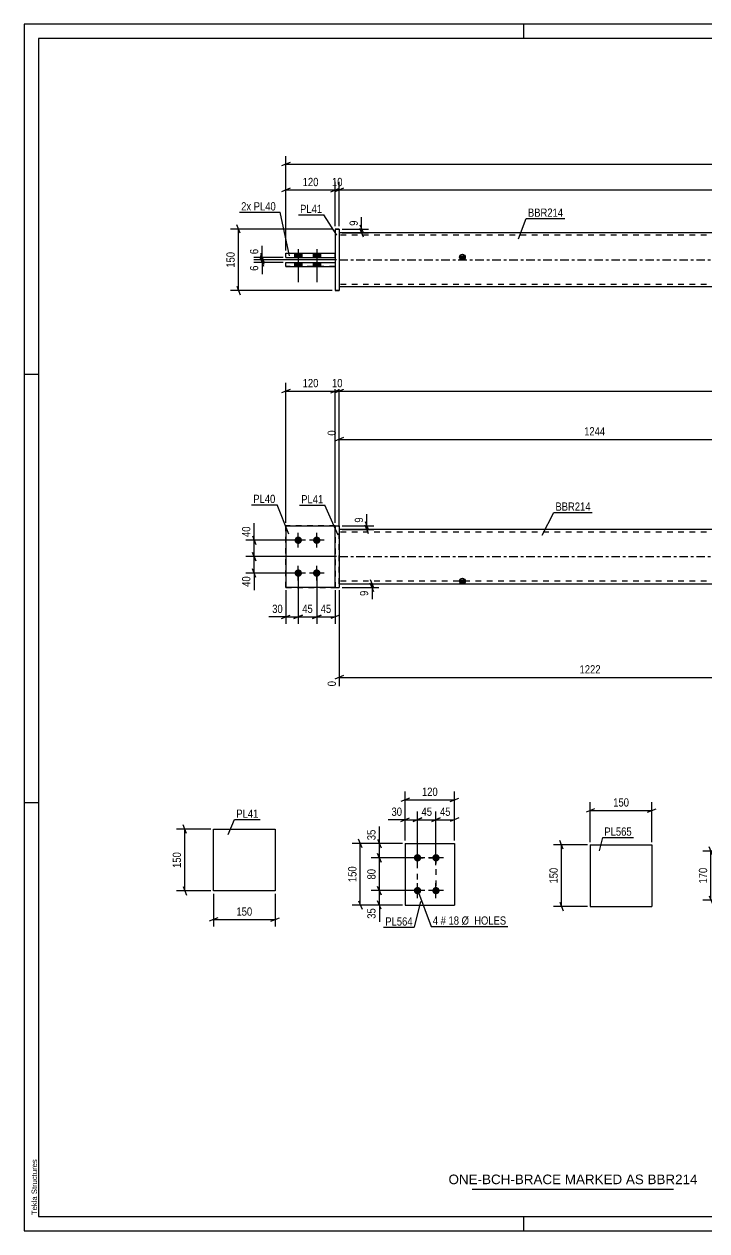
# Model space of a CAD drawing. Header units: millimetres. Extents: x 0 to 594, y 0 to 420.
# Drawn here: x 0 to 237.7, y 0 to 420 of the extents above; entities that cross this region are included whole.
import ezdxf

# ---------------------------------------------------------------- set-up
doc = ezdxf.new("R2010")
doc.units = ezdxf.units.MM
doc.linetypes.add('DXK_LINE_DOT2', pattern=[3.9198, 1.9599, -1.9599])
doc.linetypes.add('DXK_LINE_DOT3', pattern=[5.9187, 2.979, -0.9799, 0.9799, -0.9799])
doc.styles.add('Arial', font='ARIAL.TTF', dxfattribs={"height": 0.2})
doc.styles.add('Arial Narrow', font='ARIALN.TTF', dxfattribs={"height": 0.2})

# ---------------------------------------------------------------- blocks, each defined once
blk = doc.blocks.new('Unknown-585636687-1129')
at = {"color": 5, "linetype": 'Continuous'}
for p, q in [((594, 420), (0, 420)), ((0, 420), (0, 0)), ((174, 415), (174, 420)), ((589, 415), (5, 415)), ((5, 415), (5, 5)), ((5, 298), (0, 298)), ((5, 149), (0, 149)), ((5, 5), (589, 5)), ((174, 0), (174, 5)), ((0, 0), (594, 0))]:
    blk.add_line(p, q, dxfattribs=at)
at = {"color": 174, "linetype": 'Continuous', "style": 'Arial'}
blk.add_text('Tekla Structures', height=1.9102, rotation=90, dxfattribs=at).set_placement((4.5, 5.5))
blk = doc.blocks.new('Bolt-585636687-1609 - 1588')
at = {"linetype": 'Continuous'}
for points in [[(136.94, 128.56, -1), (136.94, 131.13, -1)], [(143.37, 128.56, -1), (143.37, 131.13, -1)], [(136.94, 117.13, -1), (136.94, 119.7, -1)], [(143.37, 117.13, -1), (143.37, 119.7, -1)]]:
    blk.add_hatch(color=1, dxfattribs=at).paths.add_polyline_path(points)
at = {"color": 1, "linetype": 'Continuous'}
for p, q in [((136.94, 127.27), (136.94, 132.41)), ((143.37, 127.27), (143.37, 132.41)), ((139.52, 129.84), (134.37, 129.84)), ((145.94, 129.84), (140.8, 129.84)), ((139.52, 118.41), (134.37, 118.41)), ((136.94, 115.84), (136.94, 120.99)), ((145.94, 118.41), (140.8, 118.41)), ((143.37, 115.84), (143.37, 120.99))]:
    blk.add_line(p, q, dxfattribs=at)
blk = doc.blocks.new('Part-585636687-1604 - 1588')
at = {"color": 2, "linetype": 'Continuous'}
for p, q in [((132.66, 134.84), (132.66, 113.41)), ((132.66, 134.84), (149.8, 134.84)), ((149.8, 134.84), (149.8, 113.41)), ((132.66, 113.41), (149.8, 113.41))]:
    blk.add_line(p, q, dxfattribs=at)
blk = doc.blocks.new('Bolt-585636687-1962 - 1946')
at = {"linetype": 'Continuous'}
for points in [[(95.42, 241.66), (95.69, 241.63), (95.95, 241.55), (96.18, 241.42), (96.38, 241.24), (96.54, 241.02), (96.65, 240.77), (96.7, 240.51), (96.7, 240.24), (96.65, 239.98), (96.54, 239.73), (96.38, 239.52), (96.18, 239.34), (95.95, 239.2), (95.69, 239.12), (95.42, 239.09), (95.16, 239.12), (94.9, 239.2), (94.67, 239.34), (94.47, 239.52), (94.31, 239.73), (94.2, 239.98), (94.14, 240.24), (94.14, 240.51), (94.2, 240.77), (94.31, 241.02), (94.47, 241.24), (94.67, 241.42), (94.9, 241.55), (95.16, 241.63)], [(101.85, 241.66), (102.12, 241.63), (102.37, 241.55), (102.61, 241.42), (102.81, 241.24), (102.97, 241.02), (103.07, 240.77), (103.13, 240.51), (103.13, 240.24), (103.07, 239.98), (102.97, 239.73), (102.81, 239.52), (102.61, 239.34), (102.37, 239.2), (102.12, 239.12), (101.85, 239.09), (101.58, 239.12), (101.33, 239.2), (101.1, 239.34), (100.9, 239.52), (100.74, 239.73), (100.63, 239.98), (100.57, 240.24), (100.57, 240.51), (100.63, 240.77), (100.74, 241.02), (100.9, 241.24), (101.1, 241.42), (101.33, 241.55), (101.58, 241.63)], [(95.42, 230.23), (95.69, 230.2), (95.95, 230.12), (96.18, 229.99), (96.38, 229.81), (96.54, 229.59), (96.65, 229.34), (96.7, 229.08), (96.7, 228.81), (96.65, 228.55), (96.54, 228.3), (96.38, 228.09), (96.18, 227.91), (95.95, 227.77), (95.69, 227.69), (95.42, 227.66), (95.16, 227.69), (94.9, 227.77), (94.67, 227.91), (94.47, 228.09), (94.31, 228.3), (94.2, 228.55), (94.14, 228.81), (94.14, 229.08), (94.2, 229.34), (94.31, 229.59), (94.47, 229.81), (94.67, 229.99), (94.9, 230.12), (95.16, 230.2)], [(101.85, 230.23), (102.12, 230.2), (102.37, 230.12), (102.61, 229.99), (102.81, 229.81), (102.97, 229.59), (103.07, 229.34), (103.13, 229.08), (103.13, 228.81), (103.07, 228.55), (102.97, 228.3), (102.81, 228.09), (102.61, 227.91), (102.37, 227.77), (102.12, 227.69), (101.85, 227.66), (101.58, 227.69), (101.33, 227.77), (101.1, 227.91), (100.9, 228.09), (100.74, 228.3), (100.63, 228.55), (100.57, 228.81), (100.57, 229.08), (100.63, 229.34), (100.74, 229.59), (100.9, 229.81), (101.1, 229.99), (101.33, 230.12), (101.58, 230.2)]]:
    blk.add_hatch(color=1, dxfattribs=at).paths.add_polyline_path(points)
at = {"color": 1, "linetype": 'Continuous'}
for p, q in [((97.99, 240.38), (92.85, 240.38)), ((95.42, 237.8), (95.42, 242.95)), ((104.42, 240.38), (99.28, 240.38)), ((101.85, 237.8), (101.85, 242.95)), ((95.42, 226.38), (95.42, 231.52)), ((101.85, 226.38), (101.85, 231.52)), ((97.99, 228.95), (92.85, 228.95)), ((104.42, 228.95), (99.28, 228.95))]:
    blk.add_line(p, q, dxfattribs=at)
blk = doc.blocks.new('Part-585636687-1978 - 1946')
at = {"color": 7, "linetype": 'DXK_LINE_DOT2'}
for p, q in [((91.14, 223.95), (91.14, 245.38)), ((91.14, 245.38), (108.28, 245.38)), ((108.28, 245.38), (91.14, 245.38)), ((108.28, 223.95), (108.28, 245.38)), ((91.14, 223.95), (91.14, 223.95)), ((91.14, 223.95), (108.28, 223.95)), ((91.14, 223.95), (108.28, 223.95)), ((108.28, 223.95), (108.28, 223.95))]:
    blk.add_line(p, q, dxfattribs=at)
blk = doc.blocks.new('Part-585636687-1953 - 1946')
at = {"linetype": 'Continuous'}
blk.add_hatch(color=2, dxfattribs=at).paths.add_polyline_path([(152.57, 225.23), (151.77, 226.63), (153.37, 226.63)])
at = {"color": 2, "linetype": 'Continuous'}
for p, q in [((453.11, 244.09), (109.71, 244.09)), ((109.71, 225.23), (453.11, 225.23)), ((152.57, 225.23), (151.77, 226.63)), ((151.77, 226.63), (153.37, 226.63)), ((153.37, 226.63), (152.57, 225.23))]:
    blk.add_line(p, q, dxfattribs=at)
at = {"color": 7, "linetype": 'DXK_LINE_DOT2'}
for p, q in [((109.71, 225.23), (109.71, 244.09)), ((287.19, 244.09), (287.19, 243.23)), ((312.25, 244.09), (312.25, 243.23)), ((453.11, 225.23), (453.11, 244.09)), ((453.11, 243.23), (109.71, 243.23)), ((453.11, 226.09), (109.71, 226.09)), ((284.17, 225.23), (284.17, 226.09)), ((309.22, 225.23), (309.22, 226.09))]:
    blk.add_line(p, q, dxfattribs=at)
at = {"color": 7, "linetype": 'DXK_LINE_DOT3'}
blk.add_line((109.71, 234.66), (453.11, 234.66), dxfattribs=at)
at = {"color": 2, "linetype": 'Continuous'}
blk.add_circle((152.57, 226.13), 1, dxfattribs=at)
blk = doc.blocks.new('Part-585636687-1973 - 1946')
at = {"color": 2, "linetype": 'Continuous'}
for p, q in [((108.28, 245.38), (109.71, 245.38)), ((108.28, 223.95), (108.28, 245.38)), ((109.71, 245.38), (109.71, 245.38)), ((109.71, 245.38), (109.71, 223.95)), ((108.28, 223.95), (109.71, 223.95))]:
    blk.add_line(p, q, dxfattribs=at)
at = {"color": 7, "linetype": 'DXK_LINE_DOT2'}
for p, q in [((108.28, 245.38), (109.71, 245.38)), ((108.28, 223.95), (109.71, 223.95))]:
    blk.add_line(p, q, dxfattribs=at)
blk = doc.blocks.new('Part-585636687-1983 - 1946')
at = {"color": 2, "linetype": 'Continuous'}
for p, q in [((91.14, 245.38), (108.28, 245.38)), ((91.14, 245.38), (91.14, 223.95)), ((108.28, 223.95), (91.14, 223.95)), ((91.14, 223.95), (91.14, 223.95))]:
    blk.add_line(p, q, dxfattribs=at)
at = {"color": 7, "linetype": 'DXK_LINE_DOT2'}
for p, q in [((91.14, 245.38), (108.28, 245.38)), ((108.28, 245.38), (108.28, 245.38)), ((108.28, 245.38), (108.28, 223.95)), ((91.14, 223.95), (108.28, 223.95))]:
    blk.add_line(p, q, dxfattribs=at)
blk = doc.blocks.new('Part-585636687-2443 - 2415')
at = {"linetype": 'Continuous'}
blk.add_hatch(color=2, dxfattribs=at).paths.add_polyline_path([(152.57, 337.98), (151.77, 339.38), (153.37, 339.38)])
at = {"color": 2, "linetype": 'Continuous'}
for p, q in [((453.11, 347.4), (109.71, 347.4)), ((152.57, 337.98), (151.77, 339.38)), ((151.77, 339.38), (153.37, 339.38)), ((153.37, 339.38), (152.57, 337.98)), ((312.25, 338.98), (287.19, 338.98)), ((287.19, 336.98), (287.19, 338.98)), ((312.25, 336.98), (287.19, 336.98)), ((309.22, 338.83), (309.22, 338.98)), ((309.22, 336.98), (309.22, 337.12)), ((312.25, 338.83), (312.25, 338.98)), ((312.25, 336.98), (312.25, 337.12)), ((453.11, 328.55), (109.71, 328.55))]:
    blk.add_line(p, q, dxfattribs=at)
at = {"color": 7, "linetype": 'DXK_LINE_DOT2'}
for p, q in [((109.71, 347.4), (109.71, 328.55)), ((453.11, 346.55), (109.71, 346.55)), ((453.11, 328.55), (453.11, 347.4)), ((284.17, 338.98), (284.17, 336.98)), ((287.19, 338.98), (284.17, 338.98)), ((287.19, 336.98), (284.17, 336.98)), ((309.22, 338.98), (309.22, 337.12)), ((312.25, 338.98), (312.25, 337.12)), ((453.11, 329.4), (109.71, 329.4))]:
    blk.add_line(p, q, dxfattribs=at)
at = {"color": 7, "linetype": 'DXK_LINE_DOT3'}
blk.add_line((109.71, 337.98), (453.11, 337.98), dxfattribs=at)
at = {"color": 2, "linetype": 'Continuous'}
blk.add_circle((152.57, 338.88), 1, dxfattribs=at)
blk = doc.blocks.new('Part-585636687-2426 - 2415')
at = {"color": 2, "linetype": 'Continuous'}
for p, q in [((91.14, 337.09), (108.28, 337.09)), ((91.14, 335.66), (91.14, 337.09)), ((108.28, 337.09), (108.28, 335.66)), ((91.14, 335.66), (108.28, 335.66)), ((91.14, 335.66), (91.14, 335.66))]:
    blk.add_line(p, q, dxfattribs=at)
at = {"color": 7, "linetype": 'DXK_LINE_DOT2'}
for p, q in [((91.14, 337.09), (108.28, 337.09)), ((108.28, 335.66), (91.14, 335.66))]:
    blk.add_line(p, q, dxfattribs=at)
blk = doc.blocks.new('Part-585636687-2458 - 2415')
at = {"color": 2, "linetype": 'Continuous'}
for p, q in [((91.14, 338.81), (91.14, 340.24)), ((91.14, 340.24), (108.28, 340.24)), ((108.28, 338.81), (108.28, 340.24)), ((91.14, 338.81), (91.14, 338.81)), ((91.14, 338.81), (108.28, 338.81)), ((108.28, 338.81), (108.28, 338.81))]:
    blk.add_line(p, q, dxfattribs=at)
at = {"color": 7, "linetype": 'DXK_LINE_DOT2'}
for p, q in [((91.14, 340.24), (91.14, 340.24)), ((91.14, 340.24), (108.28, 340.24)), ((108.28, 340.24), (108.28, 340.24)), ((91.14, 338.81), (108.28, 338.81))]:
    blk.add_line(p, q, dxfattribs=at)
blk = doc.blocks.new('Part-585636687-2463 - 2415')
at = {"color": 2, "linetype": 'Continuous'}
for p, q in [((108.28, 348.69), (109.71, 348.69)), ((108.28, 348.69), (108.28, 327.26)), ((109.71, 348.69), (109.71, 348.69)), ((109.71, 348.69), (109.71, 327.26)), ((109.71, 327.26), (108.28, 327.26)), ((108.28, 327.26), (108.28, 327.26))]:
    blk.add_line(p, q, dxfattribs=at)
at = {"color": 7, "linetype": 'DXK_LINE_DOT2'}
for p, q in [((109.71, 348.69), (108.28, 348.69)), ((109.71, 348.69), (109.71, 348.69)), ((108.28, 327.26), (109.71, 327.26))]:
    blk.add_line(p, q, dxfattribs=at)
blk = doc.blocks.new('Bolt-585636687-2469 - 2415')
at = {"linetype": 'Continuous'}
for points in [[(94.14, 338.81), (96.71, 338.81), (96.71, 340.24), (94.14, 340.24)], [(94.14, 338.81), (96.71, 338.81), (96.71, 340.24), (94.14, 340.24)], [(100.57, 338.81), (103.14, 338.81), (103.14, 340.24), (100.57, 340.24)], [(100.57, 338.81), (103.14, 338.81), (103.14, 340.24), (100.57, 340.24)], [(94.14, 335.66), (96.71, 335.66), (96.71, 337.09), (94.14, 337.09)], [(94.14, 335.66), (96.71, 335.66), (96.71, 337.09), (94.14, 337.09)], [(100.57, 335.66), (103.14, 335.66), (103.14, 337.09), (100.57, 337.09)], [(100.57, 335.66), (103.14, 335.66), (103.14, 337.09), (100.57, 337.09)]]:
    blk.add_hatch(color=1, dxfattribs=at).paths.add_polyline_path(points)
at = {"color": 1, "linetype": 'Continuous'}
for p, q in [((94.14, 340.24), (94.14, 338.81)), ((94.14, 340.24), (94.14, 338.81)), ((95.42, 341.67), (95.42, 330.24)), ((95.42, 341.67), (95.42, 330.24)), ((96.71, 340.24), (96.71, 338.81)), ((96.71, 340.24), (96.71, 338.81)), ((100.57, 340.24), (100.57, 338.81)), ((100.57, 340.24), (100.57, 338.81)), ((101.85, 341.67), (101.85, 330.24)), ((101.85, 341.67), (101.85, 330.24)), ((103.14, 340.24), (103.14, 338.81)), ((103.14, 340.24), (103.14, 338.81)), ((94.14, 337.09), (94.14, 335.66)), ((94.14, 337.09), (94.14, 335.66)), ((96.71, 337.09), (96.71, 335.66)), ((96.71, 337.09), (96.71, 335.66)), ((100.57, 337.09), (100.57, 335.66)), ((100.57, 337.09), (100.57, 335.66)), ((103.14, 337.09), (103.14, 335.66)), ((103.14, 337.09), (103.14, 335.66))]:
    blk.add_line(p, q, dxfattribs=at)
blk = doc.blocks.new('Part-585636687-1564 - 1548')
at = {"color": 2, "linetype": 'Continuous'}
for p, q in [((197.09, 134.34), (197.09, 112.91)), ((197.09, 134.34), (218.52, 134.34)), ((218.52, 134.34), (218.52, 112.91)), ((197.09, 112.91), (218.52, 112.91))]:
    blk.add_line(p, q, dxfattribs=at)
blk = doc.blocks.new('Part-585636687-3776 - 3775')
at = {"color": 2, "linetype": 'Continuous'}
for p, q in [((65.94, 139.78), (87.37, 139.78)), ((65.94, 118.35), (65.94, 139.78)), ((87.37, 139.78), (87.37, 118.35)), ((87.37, 118.35), (65.94, 118.35))]:
    blk.add_line(p, q, dxfattribs=at)
blk = doc.blocks.new('Rectangle-585636687-1724 - 1588')
at = {"color": 1, "linetype": 'DXK_LINE_DOT2'}
blk.add_lwpolyline([(136.94, 129.84), (143.37, 129.84), (143.37, 118.41), (136.94, 118.41), (136.94, 129.84)], close=True, dxfattribs=at)
blk = doc.blocks.new('StraightDimension-585636687-1446 - 1220')
at = {"color": 7, "linetype": 'Continuous'}
for p, q in [((252.64, 132.13), (236.25, 132.13)), ((239.7, 130.63), (238.5, 133.63)), ((239.1, 115.13), (239.1, 132.13)), ((252.64, 115.13), (236.25, 115.13)), ((238.5, 116.63), (239.7, 113.63))]:
    blk.add_line(p, q, dxfattribs=at)
at = {"color": 0}
blk.add_wipeout([(238.35, 126.97), (234.15, 126.97), (234.15, 120.29), (238.35, 120.29)], dxfattribs=at)
at = {"color": 3, "style": 'Arial Narrow'}
blk.add_text('170', height=2.863, rotation=90.0002, dxfattribs=at).set_placement((237.75, 120.89))
blk = doc.blocks.new('StraightDimension-585636687-1624 - 1588')
at = {"color": 7, "linetype": 'Continuous'}
for p, q in [((123.06, 131.34), (124.26, 128.34)), ((135.94, 129.84), (120.81, 129.84)), ((123.66, 118.41), (123.66, 129.84)), ((135.94, 118.41), (120.81, 118.41)), ((124.26, 116.91), (123.06, 119.91))]:
    blk.add_line(p, q, dxfattribs=at)
at = {"color": 0}
blk.add_wipeout([(122.91, 126.56), (118.71, 126.56), (118.71, 121.7), (122.91, 121.7)], dxfattribs=at)
at = {"color": 3, "style": 'Arial Narrow'}
blk.add_text('80', height=2.863, rotation=90.0002, dxfattribs=at).set_placement((122.31, 122.3))
blk = doc.blocks.new('StraightDimension-585636687-1611 - 1588')
at = {"color": 7, "linetype": 'Continuous'}
for p, q in [((135.94, 118.41), (120.81, 118.41)), ((123.06, 119.91), (124.26, 116.91)), ((123.66, 113.41), (123.66, 118.41)), ((131.66, 113.41), (120.81, 113.41)), ((124.26, 111.91), (123.06, 114.91))]:
    blk.add_line(p, q, dxfattribs=at)
at = {"color": 0}
blk.add_wipeout([(122.91, 112.89), (118.71, 112.89), (118.71, 108.03), (122.91, 108.03)], dxfattribs=at)
at = {"color": 7, "linetype": 'Continuous'}
blk.add_line((123.66, 113.41), (123.66, 107.51), dxfattribs=at)
blk.add_line((123.66, 113.41), (123.66, 107.51), dxfattribs=at)
at = {"color": 3, "style": 'Arial Narrow'}
blk.add_text('35', height=2.863, rotation=90.0002, dxfattribs=at).set_placement((122.31, 108.63))
blk = doc.blocks.new('StraightDimension-585636687-1634 - 1588')
at = {"color": 7, "linetype": 'Continuous'}
for p, q in [((131.66, 134.84), (120.81, 134.84)), ((123.06, 136.34), (124.26, 133.34)), ((123.66, 129.84), (123.66, 134.84)), ((124.26, 128.34), (123.06, 131.34)), ((135.94, 129.84), (120.81, 129.84))]:
    blk.add_line(p, q, dxfattribs=at)
at = {"color": 0}
blk.add_wipeout([(122.91, 140.22), (118.71, 140.22), (118.71, 135.37), (122.91, 135.37)], dxfattribs=at)
at = {"color": 7, "linetype": 'Continuous'}
blk.add_line((123.66, 134.84), (123.66, 140.75), dxfattribs=at)
blk.add_line((123.66, 134.84), (123.66, 140.75), dxfattribs=at)
at = {"color": 3, "style": 'Arial Narrow'}
blk.add_text('35', height=2.863, rotation=90.0002, dxfattribs=at).set_placement((122.31, 135.97))
blk = doc.blocks.new('StraightDimension-585636687-1648 - 1588')
at = {"color": 7, "linetype": 'Continuous'}
for p, q in [((131.66, 134.84), (114.18, 134.84)), ((117.63, 133.34), (116.43, 136.34)), ((117.03, 113.41), (117.03, 134.84)), ((131.66, 113.41), (114.18, 113.41)), ((116.43, 114.91), (117.63, 111.91))]:
    blk.add_line(p, q, dxfattribs=at)
at = {"color": 0}
blk.add_wipeout([(116.28, 127.47), (112.08, 127.47), (112.08, 120.79), (116.28, 120.79)], dxfattribs=at)
at = {"color": 3, "style": 'Arial Narrow'}
blk.add_text('150', height=2.863, rotation=90.0002, dxfattribs=at).set_placement((115.68, 121.39))
blk = doc.blocks.new('StraightDimension-585636687-1665 - 1588')
at = {"color": 7, "linetype": 'Continuous'}
for p, q in [((141.87, 142.51), (144.87, 143.71)), ((143.37, 130.84), (143.37, 145.96)), ((143.37, 143.11), (149.8, 143.11)), ((151.3, 143.71), (148.3, 142.51)), ((149.8, 135.84), (149.8, 145.96))]:
    blk.add_line(p, q, dxfattribs=at)
at = {"color": 0}
blk.add_wipeout([(149.01, 143.86), (149.01, 148.06), (144.16, 148.06), (144.16, 143.86)], dxfattribs=at)
at = {"color": 3, "style": 'Arial Narrow'}
blk.add_text('45', height=2.863, dxfattribs=at).set_placement((144.76, 144.46))
blk = doc.blocks.new('StraightDimension-585636687-1681 - 1588')
at = {"color": 7, "linetype": 'Continuous'}
for p, q in [((135.44, 142.51), (138.44, 143.71)), ((136.94, 130.84), (136.94, 145.96)), ((136.94, 143.11), (143.37, 143.11)), ((144.87, 143.71), (141.87, 142.51)), ((143.37, 130.84), (143.37, 145.96))]:
    blk.add_line(p, q, dxfattribs=at)
at = {"color": 0}
blk.add_wipeout([(142.59, 143.86), (142.59, 148.06), (137.73, 148.06), (137.73, 143.86)], dxfattribs=at)
at = {"color": 3, "style": 'Arial Narrow'}
blk.add_text('45', height=2.863, dxfattribs=at).set_placement((138.33, 144.46))
blk = doc.blocks.new('StraightDimension-585636687-1691 - 1588')
at = {"color": 7, "linetype": 'Continuous'}
for p, q in [((131.16, 142.51), (134.16, 143.71)), ((132.66, 135.84), (132.66, 145.96)), ((132.66, 143.11), (136.94, 143.11)), ((138.44, 143.71), (135.44, 142.51)), ((136.94, 130.84), (136.94, 145.96))]:
    blk.add_line(p, q, dxfattribs=at)
at = {"color": 0}
blk.add_wipeout([(132.13, 143.86), (132.13, 148.06), (127.28, 148.06), (127.28, 143.86)], dxfattribs=at)
at = {"color": 7, "linetype": 'Continuous'}
blk.add_line((132.66, 143.11), (126.75, 143.11), dxfattribs=at)
blk.add_line((132.66, 143.11), (126.75, 143.11), dxfattribs=at)
at = {"color": 3, "style": 'Arial Narrow'}
blk.add_text('30', height=2.863, dxfattribs=at).set_placement((127.88, 144.46))
blk = doc.blocks.new('StraightDimension-585636687-1705 - 1588')
at = {"color": 7, "linetype": 'Continuous'}
for p, q in [((132.66, 135.84), (132.66, 152.9)), ((149.8, 135.84), (149.8, 152.9)), ((134.16, 150.65), (131.16, 149.45)), ((132.66, 150.05), (149.8, 150.05)), ((148.3, 149.45), (151.3, 150.65))]:
    blk.add_line(p, q, dxfattribs=at)
at = {"color": 0}
blk.add_wipeout([(144.57, 150.8), (144.57, 155), (137.89, 155), (137.89, 150.8)], dxfattribs=at)
at = {"color": 3, "style": 'Arial Narrow'}
blk.add_text('120', height=2.863, dxfattribs=at).set_placement((138.49, 151.4))
blk = doc.blocks.new('StraightDimension-585636687-2072 - 1946')
at = {"color": 7, "linetype": 'Continuous'}
for p, q in [((95.42, 227.95), (95.42, 211.32)), ((101.85, 227.95), (101.85, 211.32)), ((93.92, 213.12), (96.92, 214.32)), ((103.35, 214.32), (100.35, 213.12)), ((95.42, 213.72), (101.85, 213.72))]:
    blk.add_line(p, q, dxfattribs=at)
at = {"color": 0}
blk.add_wipeout([(101.07, 214.47), (101.07, 218.67), (96.21, 218.67), (96.21, 214.47)], dxfattribs=at)
at = {"color": 3, "style": 'Arial Narrow'}
blk.add_text('45', height=2.863, dxfattribs=at).set_placement((96.81, 215.07))
blk = doc.blocks.new('StraightDimension-585636687-2313 - 1946')
at = {"color": 7, "linetype": 'Continuous'}
for p, q in [((91.14, 246.38), (91.14, 295.14)), ((108.28, 246.38), (108.28, 295.14)), ((92.64, 292.89), (89.64, 291.69)), ((91.14, 292.29), (108.28, 292.29)), ((106.78, 291.69), (109.78, 292.89))]:
    blk.add_line(p, q, dxfattribs=at)
at = {"color": 0}
blk.add_wipeout([(103.05, 293.04), (103.05, 297.24), (96.37, 297.24), (96.37, 293.04)], dxfattribs=at)
at = {"color": 3, "style": 'Arial Narrow'}
blk.add_text('120', height=2.863, dxfattribs=at).set_placement((96.97, 293.64))
blk = doc.blocks.new('StraightDimension-585636687-1996 - 1946')
at = {"color": 7, "linetype": 'Continuous'}
for p, q in [((287.48, 245.09), (287.48, 284.11)), ((109.71, 245.09), (109.71, 278.62)), ((111.21, 276.09), (108.21, 274.89)), ((109.71, 275.49), (287.48, 275.49)), ((285.98, 274.89), (288.98, 276.09))]:
    blk.add_line(p, q, dxfattribs=at)
at = {"color": 0, "linetype": 'Continuous'}
for points in [[(286.88, 284.71), (282.68, 284.71), (282.68, 276.19), (286.88, 276.19)], [(109.11, 279.22), (104.91, 279.22), (104.91, 276.19), (109.11, 276.19)]]:
    blk.add_wipeout(points, dxfattribs=at)
at = {"color": 0}
blk.add_wipeout([(202.85, 276.24), (202.85, 280.44), (194.34, 280.44), (194.34, 276.24)], dxfattribs=at)
at = {"color": 3, "linetype": 'Continuous', "style": 'Arial Narrow'}
for s, height, p in [('1244', 2.863, (286.28, 276.79)), ('0', 2.86, (108.51, 276.79))]:
    blk.add_text(s, height=height, rotation=90.0002, dxfattribs=at).set_placement(p)
at = {"color": 3, "style": 'Arial Narrow'}
blk.add_text('1244', height=2.863, dxfattribs=at).set_placement((194.94, 276.84))
blk = doc.blocks.new('StraightDimension-585636687-2059 - 1946')
at = {"color": 7, "linetype": 'Continuous'}
for p, q in [((101.85, 227.95), (101.85, 211.32)), ((108.28, 222.95), (108.28, 211.32)), ((100.35, 213.12), (103.35, 214.32)), ((109.78, 214.32), (106.78, 213.12)), ((101.85, 213.72), (108.28, 213.72))]:
    blk.add_line(p, q, dxfattribs=at)
at = {"color": 0}
blk.add_wipeout([(107.49, 214.47), (107.49, 218.67), (102.64, 218.67), (102.64, 214.47)], dxfattribs=at)
at = {"color": 3, "style": 'Arial Narrow'}
blk.add_text('45', height=2.863, dxfattribs=at).set_placement((103.24, 215.07))
blk = doc.blocks.new('StraightDimension-585636687-2143 - 1946')
at = {"color": 7, "linetype": 'Continuous'}
for p, q in [((110.71, 225.23), (123.51, 225.23)), ((110.71, 223.95), (123.51, 223.95)), ((120.51, 226.73), (121.71, 223.73)), ((121.71, 222.45), (120.51, 225.45)), ((121.11, 223.95), (121.11, 225.23))]:
    blk.add_line(p, q, dxfattribs=at)
at = {"color": 0}
blk.add_wipeout([(120.36, 223.42), (116.16, 223.42), (116.16, 220.39), (120.36, 220.39)], dxfattribs=at)
at = {"color": 7, "linetype": 'Continuous'}
blk.add_line((121.11, 223.95), (121.11, 219.87), dxfattribs=at)
blk.add_line((121.11, 223.95), (121.11, 219.87), dxfattribs=at)
at = {"color": 3, "style": 'Arial Narrow'}
blk.add_text('9', height=2.86, rotation=90.0002, dxfattribs=at).set_placement((119.76, 220.99))
blk = doc.blocks.new('StraightDimension-585636687-2079 - 1946')
at = {"color": 7, "linetype": 'Continuous'}
for p, q in [((95.42, 227.95), (95.42, 211.32)), ((91.14, 222.95), (91.14, 211.32)), ((89.64, 213.12), (92.64, 214.32)), ((96.92, 214.32), (93.92, 213.12)), ((91.14, 213.72), (95.42, 213.72))]:
    blk.add_line(p, q, dxfattribs=at)
at = {"color": 0}
blk.add_wipeout([(90.61, 214.47), (90.61, 218.67), (85.76, 218.67), (85.76, 214.47)], dxfattribs=at)
at = {"color": 7, "linetype": 'Continuous'}
blk.add_line((91.14, 213.72), (85.23, 213.72), dxfattribs=at)
blk.add_line((91.14, 213.72), (85.23, 213.72), dxfattribs=at)
at = {"color": 3, "style": 'Arial Narrow'}
blk.add_text('30', height=2.863, dxfattribs=at).set_placement((86.36, 215.07))
blk = doc.blocks.new('StraightDimension-585636687-2130 - 1946')
at = {"color": 7, "linetype": 'Continuous'}
for p, q in [((109.71, 222.95), (109.71, 189.53)), ((284.31, 224.23), (284.31, 184.04)), ((111.21, 193.25), (108.21, 192.05)), ((282.81, 192.05), (285.81, 193.25)), ((109.71, 192.65), (284.31, 192.65))]:
    blk.add_line(p, q, dxfattribs=at)
at = {"color": 0}
blk.add_wipeout([(201.27, 193.4), (201.27, 197.6), (192.75, 197.6), (192.75, 193.4)], dxfattribs=at)
at = {"color": 0, "linetype": 'Continuous'}
for points in [[(109.11, 191.95), (104.91, 191.95), (104.91, 188.93), (109.11, 188.93)], [(283.71, 191.95), (279.51, 191.95), (279.51, 183.44), (283.71, 183.44)]]:
    blk.add_wipeout(points, dxfattribs=at)
at = {"color": 3, "style": 'Arial Narrow'}
blk.add_text('1222', height=2.863, dxfattribs=at).set_placement((193.35, 194))
at = {"color": 3, "linetype": 'Continuous', "style": 'Arial Narrow'}
for s, height, p in [('0', 2.86, (108.51, 189.53)), ('1222', 2.863, (283.11, 184.04))]:
    blk.add_text(s, height=height, rotation=90.0002, dxfattribs=at).set_placement(p)
blk = doc.blocks.new('StraightDimension-585636687-2152 - 1946')
at = {"color": 7, "linetype": 'Continuous'}
for p, q in [((110.71, 245.38), (121.71, 245.38)), ((110.71, 244.09), (121.71, 244.09)), ((118.71, 246.88), (119.91, 243.88)), ((119.91, 242.59), (118.71, 245.59)), ((119.31, 244.09), (119.31, 245.38))]:
    blk.add_line(p, q, dxfattribs=at)
at = {"color": 0}
blk.add_wipeout([(118.56, 248.93), (114.36, 248.93), (114.36, 245.9), (118.56, 245.9)], dxfattribs=at)
at = {"color": 7, "linetype": 'Continuous'}
blk.add_line((119.31, 245.38), (119.31, 249.45), dxfattribs=at)
blk.add_line((119.31, 245.38), (119.31, 249.45), dxfattribs=at)
at = {"color": 3, "style": 'Arial Narrow'}
blk.add_text('9', height=2.86, rotation=90.0002, dxfattribs=at).set_placement((117.96, 246.5))
blk = doc.blocks.new('StraightDimension-585636687-2161 - 1946')
at = {"color": 7, "linetype": 'Continuous'}
for p, q in [((79.48, 236.16), (80.68, 233.16)), ((108.71, 234.66), (77.23, 234.66)), ((80.08, 228.95), (80.08, 234.66)), ((94.42, 228.95), (77.23, 228.95)), ((80.68, 227.45), (79.48, 230.45))]:
    blk.add_line(p, q, dxfattribs=at)
at = {"color": 0}
blk.add_wipeout([(79.33, 228.42), (75.13, 228.42), (75.13, 223.57), (79.33, 223.57)], dxfattribs=at)
at = {"color": 7, "linetype": 'Continuous'}
blk.add_line((80.08, 228.95), (80.08, 223.04), dxfattribs=at)
blk.add_line((80.08, 228.95), (80.08, 223.04), dxfattribs=at)
at = {"color": 3, "style": 'Arial Narrow'}
blk.add_text('40', height=2.863, rotation=90.0002, dxfattribs=at).set_placement((78.73, 224.17))
blk = doc.blocks.new('StraightDimension-585636687-2176 - 1946')
at = {"color": 7, "linetype": 'Continuous'}
for p, q in [((94.42, 240.38), (77.23, 240.38)), ((79.48, 241.88), (80.68, 238.88)), ((80.08, 234.66), (80.08, 240.38)), ((80.68, 233.16), (79.48, 236.16)), ((108.71, 234.66), (77.23, 234.66))]:
    blk.add_line(p, q, dxfattribs=at)
at = {"color": 0}
blk.add_wipeout([(79.33, 245.76), (75.13, 245.76), (75.13, 240.9), (79.33, 240.9)], dxfattribs=at)
at = {"color": 7, "linetype": 'Continuous'}
blk.add_line((80.08, 240.38), (80.08, 246.28), dxfattribs=at)
blk.add_line((80.08, 240.38), (80.08, 246.28), dxfattribs=at)
at = {"color": 3, "style": 'Arial Narrow'}
blk.add_text('40', height=2.863, rotation=90.0002, dxfattribs=at).set_placement((78.73, 241.5))
blk = doc.blocks.new('StraightDimension-585636687-2352 - 1946')
at = {"color": 7, "linetype": 'Continuous'}
for p, q in [((109.71, 246.38), (109.71, 295.14)), ((453.11, 246.38), (453.11, 295.14)), ((111.21, 292.89), (108.21, 291.69)), ((109.71, 292.29), (453.11, 292.29)), ((451.61, 291.69), (454.61, 292.89))]:
    blk.add_line(p, q, dxfattribs=at)
at = {"color": 0}
blk.add_wipeout([(285.67, 293.04), (285.67, 297.24), (277.15, 297.24), (277.15, 293.04)], dxfattribs=at)
at = {"color": 3, "style": 'Arial Narrow'}
blk.add_text('2404', height=2.863, dxfattribs=at).set_placement((277.75, 293.64))
blk = doc.blocks.new('StraightDimension-585636687-2335 - 1946')
at = {"color": 7, "linetype": 'Continuous'}
for p, q in [((108.28, 246.38), (108.28, 295.14)), ((109.71, 246.38), (109.71, 295.14)), ((106.78, 291.69), (109.78, 292.89)), ((111.21, 292.89), (108.21, 291.69)), ((108.28, 292.29), (109.71, 292.29))]:
    blk.add_line(p, q, dxfattribs=at)
at = {"color": 0}
blk.add_wipeout([(111.42, 293.04), (111.42, 297.24), (106.57, 297.24), (106.57, 293.04)], dxfattribs=at)
at = {"color": 3, "style": 'Arial Narrow'}
blk.add_text('10', height=2.863, dxfattribs=at).set_placement((107.17, 293.64))
blk = doc.blocks.new('StraightDimension-585636687-2622 - 2415')
at = {"color": 7, "linetype": 'Continuous'}
for p, q in [((110.71, 348.69), (119.89, 348.69)), ((116.89, 350.19), (118.09, 347.19)), ((118.09, 345.9), (116.89, 348.9)), ((117.49, 347.4), (117.49, 348.69)), ((110.71, 347.4), (119.89, 347.4))]:
    blk.add_line(p, q, dxfattribs=at)
at = {"color": 0}
blk.add_wipeout([(116.74, 352.24), (112.54, 352.24), (112.54, 349.21), (116.74, 349.21)], dxfattribs=at)
at = {"color": 7, "linetype": 'Continuous'}
blk.add_line((117.49, 348.69), (117.49, 352.77), dxfattribs=at)
blk.add_line((117.49, 348.69), (117.49, 352.77), dxfattribs=at)
at = {"color": 3, "style": 'Arial Narrow'}
blk.add_text('9', height=2.86, rotation=90.0002, dxfattribs=at).set_placement((116.14, 349.81))
blk = doc.blocks.new('StraightDimension-585636687-2541 - 2415')
at = {"color": 7, "linetype": 'Continuous'}
for p, q in [((106.78, 361.68), (109.78, 362.88)), ((111.21, 362.88), (108.21, 361.68)), ((108.28, 349.69), (108.28, 365.13)), ((108.28, 362.28), (109.71, 362.28)), ((109.71, 349.69), (109.71, 365.13))]:
    blk.add_line(p, q, dxfattribs=at)
at = {"color": 0}
blk.add_wipeout([(111.42, 363.03), (111.42, 367.23), (106.57, 367.23), (106.57, 363.03)], dxfattribs=at)
at = {"color": 3, "style": 'Arial Narrow'}
blk.add_text('10', height=2.863, dxfattribs=at).set_placement((107.17, 363.63))
blk = doc.blocks.new('StraightDimension-585636687-2477 - 2415')
at = {"color": 7, "linetype": 'Continuous'}
for p, q in [((108.71, 337.98), (79.98, 337.98)), ((90.14, 337.09), (79.98, 337.09)), ((82.23, 339.48), (83.43, 336.48)), ((83.43, 335.59), (82.23, 338.59)), ((82.83, 337.09), (82.83, 337.98))]:
    blk.add_line(p, q, dxfattribs=at)
at = {"color": 0}
blk.add_wipeout([(82.08, 336.56), (77.88, 336.56), (77.88, 333.54), (82.08, 333.54)], dxfattribs=at)
at = {"color": 7, "linetype": 'Continuous'}
blk.add_line((82.83, 337.09), (82.83, 333.01), dxfattribs=at)
blk.add_line((82.83, 337.09), (82.83, 333.01), dxfattribs=at)
at = {"color": 3, "style": 'Arial Narrow'}
blk.add_text('6', height=2.86, rotation=90.0002, dxfattribs=at).set_placement((81.48, 334.14))
blk = doc.blocks.new('StraightDimension-585636687-2493 - 2415')
at = {"color": 7, "linetype": 'Continuous'}
for p, q in [((82.23, 340.31), (83.43, 337.31)), ((90.14, 338.81), (79.98, 338.81)), ((108.71, 337.98), (79.98, 337.98)), ((83.43, 336.48), (82.23, 339.48)), ((82.83, 337.98), (82.83, 338.81))]:
    blk.add_line(p, q, dxfattribs=at)
at = {"color": 0}
blk.add_wipeout([(82.08, 342.36), (77.88, 342.36), (77.88, 339.33), (82.08, 339.33)], dxfattribs=at)
at = {"color": 7, "linetype": 'Continuous'}
blk.add_line((82.83, 338.81), (82.83, 342.89), dxfattribs=at)
blk.add_line((82.83, 338.81), (82.83, 342.89), dxfattribs=at)
at = {"color": 3, "style": 'Arial Narrow'}
blk.add_text('6', height=2.86, rotation=90.0002, dxfattribs=at).set_placement((81.48, 339.93))
blk = doc.blocks.new('StraightDimension-585636687-2510 - 2415')
at = {"color": 7, "linetype": 'Continuous'}
for p, q in [((107.28, 348.69), (71.78, 348.69)), ((75.23, 347.19), (74.03, 350.19)), ((74.63, 327.26), (74.63, 348.69)), ((74.03, 328.76), (75.23, 325.76)), ((107.28, 327.26), (71.78, 327.26))]:
    blk.add_line(p, q, dxfattribs=at)
at = {"color": 0}
blk.add_wipeout([(73.88, 341.32), (69.68, 341.32), (69.68, 334.63), (73.88, 334.63)], dxfattribs=at)
at = {"color": 3, "style": 'Arial Narrow'}
blk.add_text('150', height=2.863, rotation=90.0002, dxfattribs=at).set_placement((73.28, 335.23))
blk = doc.blocks.new('StraightDimension-585636687-2530 - 2415')
at = {"color": 7, "linetype": 'Continuous'}
for p, q in [((91.14, 341.24), (91.14, 374.09)), ((471.68, 341.26), (471.68, 374.09)), ((92.64, 371.84), (89.64, 370.64)), ((91.14, 371.24), (471.68, 371.24)), ((470.18, 370.64), (473.18, 371.84))]:
    blk.add_line(p, q, dxfattribs=at)
at = {"color": 0}
blk.add_wipeout([(285.67, 371.99), (285.67, 376.19), (277.15, 376.19), (277.15, 371.99)], dxfattribs=at)
at = {"color": 3, "style": 'Arial Narrow'}
blk.add_text('2664', height=2.863, dxfattribs=at).set_placement((277.75, 372.59))
blk = doc.blocks.new('StraightDimension-585636687-2551 - 2415')
at = {"color": 7, "linetype": 'Continuous'}
for p, q in [((92.64, 362.88), (89.64, 361.68)), ((91.14, 341.24), (91.14, 365.13)), ((91.14, 362.28), (108.28, 362.28)), ((106.78, 361.68), (109.78, 362.88)), ((108.28, 349.69), (108.28, 365.13))]:
    blk.add_line(p, q, dxfattribs=at)
at = {"color": 0}
blk.add_wipeout([(103.05, 363.03), (103.05, 367.23), (96.37, 367.23), (96.37, 363.03)], dxfattribs=at)
at = {"color": 3, "style": 'Arial Narrow'}
blk.add_text('120', height=2.863, dxfattribs=at).set_placement((96.97, 363.63))
blk = doc.blocks.new('StraightDimension-585636687-2561 - 2415')
at = {"color": 7, "linetype": 'Continuous'}
for p, q in [((111.21, 362.88), (108.21, 361.68)), ((109.71, 349.69), (109.71, 365.13)), ((109.71, 362.28), (453.11, 362.28)), ((451.61, 361.68), (454.61, 362.88)), ((453.11, 349.69), (453.11, 365.13))]:
    blk.add_line(p, q, dxfattribs=at)
at = {"color": 0}
blk.add_wipeout([(285.67, 363.03), (285.67, 367.23), (277.15, 367.23), (277.15, 363.03)], dxfattribs=at)
at = {"color": 3, "style": 'Arial Narrow'}
blk.add_text('2404', height=2.863, dxfattribs=at).set_placement((277.75, 363.63))
blk = doc.blocks.new('StraightDimension-585636687-1566 - 1548')
at = {"color": 7, "linetype": 'Continuous'}
for p, q in [((197.09, 135.34), (197.09, 149.19)), ((218.52, 135.34), (218.52, 149.19)), ((198.59, 146.94), (195.59, 145.74)), ((197.09, 146.34), (218.52, 146.34)), ((217.02, 145.74), (220.02, 146.94))]:
    blk.add_line(p, q, dxfattribs=at)
at = {"color": 0}
blk.add_wipeout([(211.15, 147.09), (211.15, 151.29), (204.47, 151.29), (204.47, 147.09)], dxfattribs=at)
at = {"color": 3, "style": 'Arial Narrow'}
blk.add_text('150', height=2.863, dxfattribs=at).set_placement((205.07, 147.69))
blk = doc.blocks.new('StraightDimension-585636687-1577 - 1548')
at = {"color": 7, "linetype": 'Continuous'}
for p, q in [((187.69, 132.84), (186.49, 135.84)), ((196.09, 134.34), (184.24, 134.34)), ((187.09, 112.91), (187.09, 134.34)), ((186.49, 114.41), (187.69, 111.41)), ((196.09, 112.91), (184.24, 112.91))]:
    blk.add_line(p, q, dxfattribs=at)
at = {"color": 0}
blk.add_wipeout([(186.34, 126.97), (182.14, 126.97), (182.14, 120.29), (186.34, 120.29)], dxfattribs=at)
at = {"color": 3, "style": 'Arial Narrow'}
blk.add_text('150', height=2.863, rotation=90.0002, dxfattribs=at).set_placement((185.74, 120.89))
blk = doc.blocks.new('StraightDimension-585636687-3821 - 3775')
at = {"color": 7, "linetype": 'Continuous'}
for p, q in [((64.94, 139.78), (53.09, 139.78)), ((56.54, 138.28), (55.34, 141.28)), ((55.94, 118.35), (55.94, 139.78)), ((64.94, 118.35), (53.09, 118.35)), ((55.34, 119.85), (56.54, 116.85))]:
    blk.add_line(p, q, dxfattribs=at)
at = {"color": 0}
blk.add_wipeout([(55.19, 132.4), (50.99, 132.4), (50.99, 125.72), (55.19, 125.72)], dxfattribs=at)
at = {"color": 3, "style": 'Arial Narrow'}
blk.add_text('150', height=2.863, rotation=90.0002, dxfattribs=at).set_placement((54.59, 126.32))
blk = doc.blocks.new('StraightDimension-585636687-3817 - 3775')
at = {"color": 7, "linetype": 'Continuous'}
for p, q in [((65.94, 117.35), (65.94, 105.95)), ((87.37, 117.35), (87.37, 105.95)), ((67.44, 108.95), (64.44, 107.75)), ((65.94, 108.35), (87.37, 108.35)), ((85.87, 107.75), (88.87, 108.95))]:
    blk.add_line(p, q, dxfattribs=at)
at = {"color": 0}
blk.add_wipeout([(79.99, 109.1), (79.99, 113.3), (73.31, 113.3), (73.31, 109.1)], dxfattribs=at)
at = {"color": 3, "style": 'Arial Narrow'}
blk.add_text('150', height=2.863, dxfattribs=at).set_placement((73.91, 109.7))
blk = doc.blocks.new('Unknown-585636687-4046')
at = {"color": 7, "linetype": 'Continuous'}
blk.add_line((156, 14.5), (226, 14.5), dxfattribs=at)
at = {"color": 7, "style": 'Arial'}
blk.add_text('ONE-BCH-BRACE MARKED AS BBR214', height=3.3428, dxfattribs=at).set_placement((147.73, 16.25))
blk = doc.blocks.new('Mark-585636687-1600 - 1588')
at = {"color": 0}
blk.add_wipeout([(135.22, 106.25), (135.22, 109.25), (125.72, 109.25), (125.72, 106.25)], dxfattribs=at)
blk.add_wipeout([(135.22, 106.25), (135.22, 109.25), (125.72, 109.25), (125.72, 106.25)], dxfattribs=at)
at = {"color": 30, "linetype": 'Continuous'}
for p in [(137.93, 114.61), (125.12, 105.65)]:
    blk.add_line(p, (135.82, 105.65), dxfattribs=at)
at = {"color": 3, "style": 'Arial Narrow'}
blk.add_text('PL564', height=2.863, dxfattribs=at).set_placement((125.72, 106.25))
blk = doc.blocks.new('Mark-585636687-1605 - 1588')
at = {"color": 0}
blk.add_wipeout([(144.1, 106.58), (144.1, 109.58), (142.27, 109.58), (142.27, 106.58)], dxfattribs=at)
blk.add_wipeout([(144.1, 106.58), (144.1, 109.58), (142.27, 109.58), (142.27, 106.58)], dxfattribs=at)
at = {"color": 7, "linetype": 'Continuous'}
blk.add_line((136.99, 118.72), (141.67, 105.98), dxfattribs=at)
at = {"color": 0}
blk.add_wipeout([(146.83, 106.58), (146.83, 109.58), (145, 109.58), (145, 106.58)], dxfattribs=at)
blk.add_wipeout([(146.83, 106.58), (146.83, 109.58), (145, 109.58), (145, 106.58)], dxfattribs=at)
at = {"color": 3, "style": 'Arial Narrow'}
blk.add_text('4', height=2.86, dxfattribs=at).set_placement((142.27, 106.58))
at = {"color": 0}
blk.add_wipeout([(151.39, 106.58), (151.39, 109.58), (147.73, 109.58), (147.73, 106.58)], dxfattribs=at)
blk.add_wipeout([(151.39, 106.58), (151.39, 109.58), (147.73, 109.58), (147.73, 106.58)], dxfattribs=at)
at = {"color": 3, "style": 'Arial Narrow'}
blk.add_text('#', height=2.86, dxfattribs=at).set_placement((145, 106.58))
at = {"color": 0}
blk.add_wipeout([(167.81, 106.58), (167.81, 109.58), (152.29, 109.58), (152.29, 106.58)], dxfattribs=at)
blk.add_wipeout([(167.81, 106.58), (167.81, 109.58), (152.29, 109.58), (152.29, 106.58)], dxfattribs=at)
at = {"color": 7, "linetype": 'Continuous'}
blk.add_line((141.67, 105.98), (168.41, 105.98), dxfattribs=at)
at = {"color": 3, "style": 'Arial Narrow'}
for s, p in [('18', (147.73, 106.58)), ('Ø  HOLES', (152.29, 106.58))]:
    blk.add_text(s, height=2.863, dxfattribs=at).set_placement(p)
blk = doc.blocks.new('Mark-585636687-1949 - 1946')
at = {"color": 0}
blk.add_wipeout([(197.19, 250.65), (197.19, 253.65), (184.95, 253.65), (184.95, 250.65)], dxfattribs=at)
blk.add_wipeout([(197.19, 250.65), (197.19, 253.65), (184.95, 253.65), (184.95, 250.65)], dxfattribs=at)
at = {"color": 30, "linetype": 'Continuous'}
for p, q in [((180.37, 242.15), (184.35, 250.05)), ((184.35, 250.05), (197.79, 250.05))]:
    blk.add_line(p, q, dxfattribs=at)
at = {"color": 3, "style": 'Arial Narrow'}
blk.add_text('BBR214', height=2.863, dxfattribs=at).set_placement((184.95, 250.65))
blk = doc.blocks.new('MarkSet-585636687-2406 - 1946')
at = {"color": 0}
blk.add_wipeout([(87.45, 253.33), (87.45, 256.33), (79.77, 256.33), (79.77, 253.33)], dxfattribs=at)
blk.add_wipeout([(87.45, 253.33), (87.45, 256.33), (79.77, 256.33), (79.77, 253.33)], dxfattribs=at)
at = {"color": 30, "linetype": 'Continuous'}
for p in [(79.17, 252.73), (92.14, 242.45)]:
    blk.add_line(p, (88.05, 252.73), dxfattribs=at)
at = {"color": 3, "style": 'Arial Narrow'}
blk.add_text('PL40', height=2.863, dxfattribs=at).set_placement((79.77, 253.33))
blk = doc.blocks.new('Mark-585636687-1969 - 1946')
at = {"color": 0}
blk.add_wipeout([(104.13, 253.2), (104.13, 256.2), (96.45, 256.2), (96.45, 253.2)], dxfattribs=at)
blk.add_wipeout([(104.13, 253.2), (104.13, 256.2), (96.45, 256.2), (96.45, 253.2)], dxfattribs=at)
at = {"color": 30, "linetype": 'Continuous'}
for p in [(95.85, 252.6), (109.35, 242.16)]:
    blk.add_line(p, (104.73, 252.6), dxfattribs=at)
at = {"color": 3, "style": 'Arial Narrow'}
blk.add_text('PL41', height=2.863, dxfattribs=at).set_placement((96.45, 253.2))
blk = doc.blocks.new('MarkSet-585636687-2660 - 2415')
at = {"color": 0}
blk.add_wipeout([(79.02, 355.15), (79.02, 358.15), (75.55, 358.15), (75.55, 355.15)], dxfattribs=at)
blk.add_wipeout([(79.02, 355.15), (79.02, 358.15), (75.55, 358.15), (75.55, 355.15)], dxfattribs=at)
blk.add_wipeout([(87.59, 355.15), (87.59, 358.15), (79.92, 358.15), (79.92, 355.15)], dxfattribs=at)
blk.add_wipeout([(87.59, 355.15), (87.59, 358.15), (79.92, 358.15), (79.92, 355.15)], dxfattribs=at)
at = {"color": 30, "linetype": 'Continuous'}
for p in [(74.95, 354.55), (92.35, 339.36)]:
    blk.add_line(p, (89.09, 354.55), dxfattribs=at)
at = {"color": 3, "style": 'Arial Narrow'}
for s, p in [('2x', (75.55, 355.15)), ('PL40', (79.92, 355.15))]:
    blk.add_text(s, height=2.863, dxfattribs=at).set_placement(p)
blk = doc.blocks.new('Mark-585636687-2439 - 2415')
at = {"color": 0}
blk.add_wipeout([(187.62, 352.95), (187.62, 355.95), (175.38, 355.95), (175.38, 352.95)], dxfattribs=at)
blk.add_wipeout([(187.62, 352.95), (187.62, 355.95), (175.38, 355.95), (175.38, 352.95)], dxfattribs=at)
at = {"color": 30, "linetype": 'Continuous'}
for p, q in [((172.05, 345.28), (174.78, 352.35)), ((174.78, 352.35), (188.22, 352.35))]:
    blk.add_line(p, q, dxfattribs=at)
at = {"color": 3, "style": 'Arial Narrow'}
blk.add_text('BBR214', height=2.863, dxfattribs=at).set_placement((175.38, 352.95))
blk = doc.blocks.new('Mark-585636687-2459 - 2415')
at = {"color": 0}
blk.add_wipeout([(103.74, 354.25), (103.74, 357.25), (96.06, 357.25), (96.06, 354.25)], dxfattribs=at)
blk.add_wipeout([(103.74, 354.25), (103.74, 357.25), (96.06, 357.25), (96.06, 354.25)], dxfattribs=at)
at = {"color": 30, "linetype": 'Continuous'}
for p in [(95.46, 353.65), (108.82, 346.51)]:
    blk.add_line(p, (104.34, 353.65), dxfattribs=at)
at = {"color": 3, "style": 'Arial Narrow'}
blk.add_text('PL41', height=2.863, dxfattribs=at).set_placement((96.06, 354.25))
blk = doc.blocks.new('Mark-585636687-1560 - 1548')
at = {"color": 0}
blk.add_wipeout([(211.49, 137.53), (211.49, 140.53), (201.99, 140.53), (201.99, 137.53)], dxfattribs=at)
blk.add_wipeout([(211.49, 137.53), (211.49, 140.53), (201.99, 140.53), (201.99, 137.53)], dxfattribs=at)
at = {"color": 30, "linetype": 'Continuous'}
for p, q in [((200.34, 132.25), (201.39, 136.93)), ((201.39, 136.93), (212.09, 136.93))]:
    blk.add_line(p, q, dxfattribs=at)
at = {"color": 3, "style": 'Arial Narrow'}
blk.add_text('PL565', height=2.863, dxfattribs=at).set_placement((201.99, 137.53))
blk = doc.blocks.new('Mark-585636687-3828 - 3775')
at = {"color": 0}
blk.add_wipeout([(81.53, 143.77), (81.53, 146.77), (73.86, 146.77), (73.86, 143.77)], dxfattribs=at)
blk.add_wipeout([(81.53, 143.77), (81.53, 146.77), (73.86, 146.77), (73.86, 143.77)], dxfattribs=at)
at = {"color": 30, "linetype": 'Continuous'}
for p, q in [((71.03, 137.91), (73.26, 143.17)), ((73.26, 143.17), (82.13, 143.17))]:
    blk.add_line(p, q, dxfattribs=at)
at = {"color": 3, "style": 'Arial Narrow'}
blk.add_text('PL41', height=2.863, dxfattribs=at).set_placement((73.86, 143.77))

msp = doc.modelspace()

# ---------------------------------------------------------------- block references
for name in ['Unknown-585636687-1129', 'Part-585636687-2463 - 2415', 'Part-585636687-2443 - 2415', 'Part-585636687-2458 - 2415', 'Bolt-585636687-2469 - 2415', 'Part-585636687-2426 - 2415', 'Part-585636687-1978 - 1946', 'Part-585636687-1983 - 1946', 'Part-585636687-1973 - 1946', 'Part-585636687-1953 - 1946', 'Bolt-585636687-1962 - 1946', 'Part-585636687-3776 - 3775', 'Part-585636687-1604 - 1588', 'Bolt-585636687-1609 - 1588', 'Part-585636687-1564 - 1548', 'Rectangle-585636687-1724 - 1588', 'Unknown-585636687-4046']:
    msp.add_blockref(name, (0, 0))

# ---------------------------------------------------------------- next in the draw order: block references
for name in ['StraightDimension-585636687-2622 - 2415', 'StraightDimension-585636687-2477 - 2415', 'StraightDimension-585636687-2313 - 1946', 'StraightDimension-585636687-2072 - 1946', 'StraightDimension-585636687-1566 - 1548', 'StraightDimension-585636687-1665 - 1588', 'Mark-585636687-3828 - 3775', 'StraightDimension-585636687-3821 - 3775', 'StraightDimension-585636687-1624 - 1588', 'StraightDimension-585636687-1446 - 1220']:
    msp.add_blockref(name, (0, 0))

# ---------------------------------------------------------------- next in the draw order: block references
for name in ['StraightDimension-585636687-2541 - 2415', 'StraightDimension-585636687-2493 - 2415', 'StraightDimension-585636687-1996 - 1946', 'StraightDimension-585636687-2079 - 1946', 'StraightDimension-585636687-2059 - 1946', 'StraightDimension-585636687-1634 - 1588', 'Mark-585636687-1560 - 1548', 'StraightDimension-585636687-1577 - 1548', 'StraightDimension-585636687-1611 - 1588', 'StraightDimension-585636687-3817 - 3775']:
    msp.add_blockref(name, (0, 0))

# ---------------------------------------------------------------- next in the draw order: block references
for name in ['StraightDimension-585636687-2510 - 2415', 'StraightDimension-585636687-2152 - 1946', 'StraightDimension-585636687-2143 - 1946', 'StraightDimension-585636687-1681 - 1588', 'StraightDimension-585636687-1648 - 1588']:
    msp.add_blockref(name, (0, 0))

# ---------------------------------------------------------------- next in the draw order: block references
for name in ['StraightDimension-585636687-2530 - 2415', 'StraightDimension-585636687-2130 - 1946', 'StraightDimension-585636687-1691 - 1588', 'Mark-585636687-1600 - 1588']:
    msp.add_blockref(name, (0, 0))

# ---------------------------------------------------------------- next in the draw order: block references
for name in ['StraightDimension-585636687-2551 - 2415', 'StraightDimension-585636687-2161 - 1946', 'StraightDimension-585636687-1705 - 1588', 'Mark-585636687-1605 - 1588']:
    msp.add_blockref(name, (0, 0))

# ---------------------------------------------------------------- next in the draw order: block references
for name in ['StraightDimension-585636687-2561 - 2415', 'MarkSet-585636687-2660 - 2415', 'StraightDimension-585636687-2176 - 1946']:
    msp.add_blockref(name, (0, 0))

# ---------------------------------------------------------------- next in the draw order: block references
for name in ['Mark-585636687-2459 - 2415', 'Mark-585636687-2439 - 2415', 'StraightDimension-585636687-2352 - 1946', 'MarkSet-585636687-2406 - 1946']:
    msp.add_blockref(name, (0, 0))

# ---------------------------------------------------------------- next in the draw order: block references
for name in ['StraightDimension-585636687-2335 - 1946', 'Mark-585636687-1949 - 1946']:
    msp.add_blockref(name, (0, 0))

# ---------------------------------------------------------------- next in the draw order: block references
msp.add_blockref('Mark-585636687-1969 - 1946', (0, 0))

doc.saveas('drawing.dxf')
